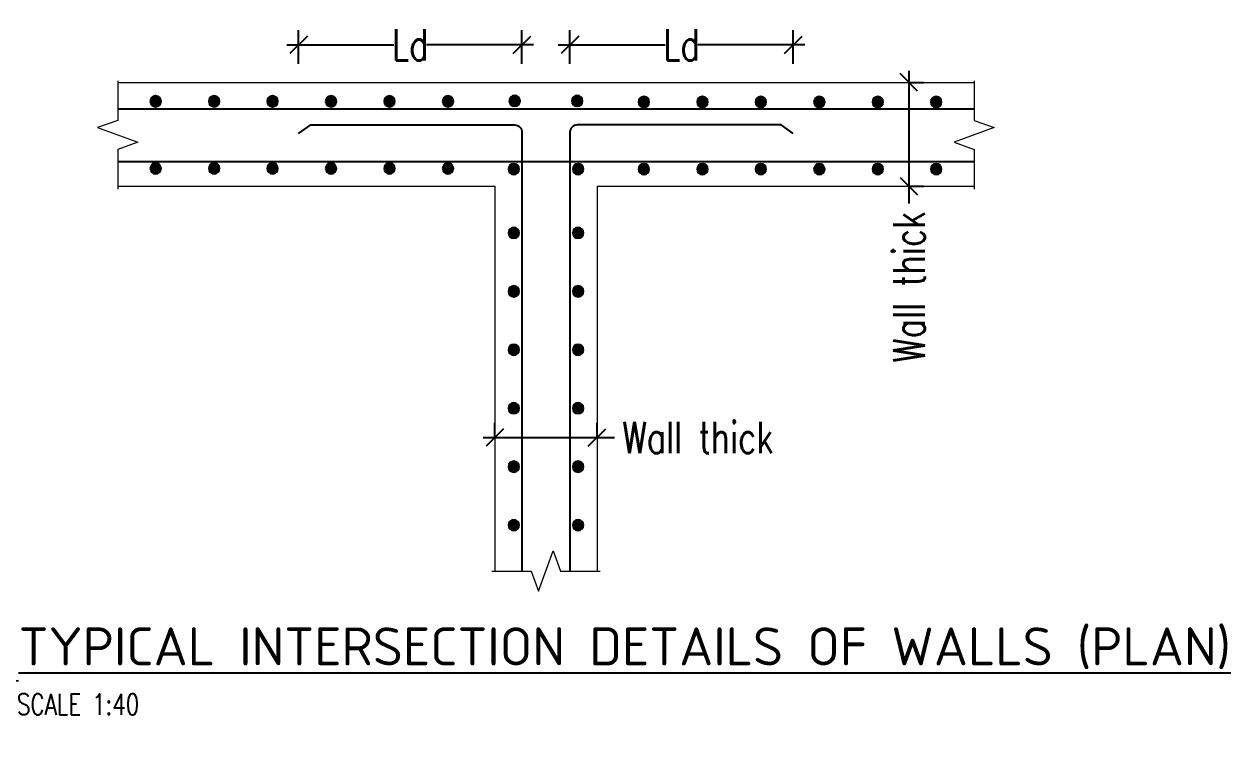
# Model space of a CAD drawing. Header units: millimetres. Extents: x -226110 to 125224, y -84 to 62581.
# Drawn here: x 80174 to 84302, y 2875 to 5320 of the extents above; entities that cross this region are included whole.
import ezdxf
from ezdxf.enums import TextEntityAlignment as Align

# ---------------------------------------------------------------- set-up
doc = ezdxf.new("R2010")
doc.units = ezdxf.units.MM
for name, color, linetype, lineweight in [('Geo-Dim  Sec & Plan', 250, 'Continuous', 25), ('Geo-Sec Sml', 7, 'Continuous', 25), ('Geo-Section Line', 84, 'Continuous', 18), ('Geo-TEXT', 7, 'Continuous', 30)]:
    doc.layers.add(name, color=color, linetype=linetype, lineweight=lineweight)
doc.layers.add('GEO-TITTLE HEAD', color=206, linetype='Continuous')
doc.styles.add('Geo T Arial', font='arial.ttf', dxfattribs={"width": 0.75})
doc.styles.add('Geo Txt Narr', font='simplex8.shx')
doc.styles.add('ISCOPEUR', font='isocpeur.ttf')
doc.styles.add('simplex', font='simplex.shx', dxfattribs={"width": 0.75})
doc.styles.get("Standard").update_dxf_attribs({"font": 'arial.ttf'})
doc.dimstyles.new('Geo1-40 Dim 100', dxfattribs={"dimtxt": 108, "dimasz": 60, "dimexe": 50, "dimexo": 0.2, "dimgap": 0.1, "dimtad": 0, "dimdec": 0, "dimdsep": 46, "dimtxsty": 'simplex', "dimblk": 'OBLIQUE', "dimcen": 4.5, "dimdle": 40, "dimclrd": 252, "dimclre": 252, "dimclrt": 34, "dimadec": 0, "dimazin": 0, "dimtfac": 1, "dimtdec": 0, "dimtmove": 0, "dimatfit": 3, "dimldrblk": 'OBLIQUE', "dimfxl": 1, "dimlwd": -1, "dimlwe": -1, "dimarcsym": 0})

# ---------------------------------------------------------------- blocks, each defined once
blk = doc.blocks.new('A$C83f1b525')
h = blk.add_hatch(color=21)
h.dxf.hatch_style = 1
edge = h.paths.add_edge_path()
edge.add_arc((0, 0), 18.4, 0, 360)
at = {"color": 21}
blk.add_circle((0, 0), 18.4, dxfattribs=at)
blk = doc.blocks.new('_Oblique')
at = {"color": 0, "linetype": 'ByBlock', "lineweight": -2}
blk.add_line((-0.5, -0.5), (0.5, 0.5), dxfattribs=at)
blk = doc.blocks.new('*D945')
at = {"layer": 'Geo-Dim  Sec & Plan', "color": 252, "transparency": 16777216}
for p, q in [((82040.8, 5184), (82040.8, 5299.5)), ((82804.9, 5184), (82804.9, 5299.5))]:
    blk.add_line(p, q, dxfattribs=at)
at = {"layer": 'Geo-Dim  Sec & Plan', "color": 252, "linetype": 'Continuous', "transparency": 16777216}
for p, q in [((82000.8, 5249.5), (82366.8, 5249.5)), ((82844.9, 5249.5), (82478.8, 5249.5))]:
    blk.add_line(p, q, dxfattribs=at)
at = {"layer": 'Geo-Dim  Sec & Plan', "color": 252, "transparency": 16777216, "xscale": 60, "yscale": 60, "zscale": 60, "rotation": 180}
blk.add_blockref('_Oblique', (82040.8, 5249.5), dxfattribs=at)
at = {"layer": 'Geo-Dim  Sec & Plan', "color": 252, "transparency": 16777216, "xscale": 60, "yscale": 60, "zscale": 60}
blk.add_blockref('_Oblique', (82804.9, 5249.5), dxfattribs=at)
at = {"layer": 'Geo-Dim  Sec & Plan', "color": 34, "transparency": 16777216, "insert": (82422.8, 5249.5), "char_height": 108, "attachment_point": 5, "style": 'simplex'}
blk.add_mtext('Ld', dxfattribs=at)
blk = doc.blocks.new('*D946')
at = {"layer": 'Geo-Dim  Sec & Plan', "color": 252, "transparency": 16777216}
for p, q in [((81783.8, 3906.1), (81783.8, 3955.9)), ((82133.8, 3906.1), (82133.8, 3955.9))]:
    blk.add_line(p, q, dxfattribs=at)
at = {"layer": 'Geo-Dim  Sec & Plan', "color": 252, "linetype": 'Continuous', "transparency": 16777216}
for p, q in [((81743.8, 3905.9), (82133.8, 3905.9)), ((82133.8, 3905.9), (82193.8, 3905.9))]:
    blk.add_line(p, q, dxfattribs=at)
at = {"layer": 'Geo-Dim  Sec & Plan', "color": 252, "transparency": 16777216, "xscale": 60, "yscale": 60, "zscale": 60, "rotation": 180}
blk.add_blockref('_Oblique', (81783.8, 3905.9), dxfattribs=at)
at = {"layer": 'Geo-Dim  Sec & Plan', "color": 252, "transparency": 16777216, "xscale": 60, "yscale": 60, "zscale": 60}
blk.add_blockref('_Oblique', (82133.8, 3905.9), dxfattribs=at)
at = {"layer": 'Geo-Dim  Sec & Plan', "color": 34, "transparency": 16777216, "insert": (82479.3, 3905.9), "char_height": 108, "attachment_point": 5, "style": 'simplex'}
blk.add_mtext('Wall thick', dxfattribs=at)
blk = doc.blocks.new('*D947')
at = {"layer": 'Geo-Dim  Sec & Plan', "color": 252, "linetype": 'Continuous', "transparency": 16777216}
for p, q in [((83200.4, 5161.1), (83200.4, 4766.1)), ((83200.4, 4766.1), (83200.4, 4706.1))]:
    blk.add_line(p, q, dxfattribs=at)
at = {"layer": 'Geo-Dim  Sec & Plan', "color": 252, "transparency": 16777216}
for p, q in [((83200.6, 5121.1), (83250.4, 5121.1)), ((83200.6, 4766.1), (83250.4, 4766.1))]:
    blk.add_line(p, q, dxfattribs=at)
at = {"layer": 'Geo-Dim  Sec & Plan', "color": 252, "transparency": 16777216, "xscale": 60, "yscale": 60, "zscale": 60}
for p, rotation in [((83200.4, 5121.1), 90), ((83200.4, 4766.1), 270)]:
    blk.add_blockref('_Oblique', p, dxfattribs=dict(at, rotation=rotation))
at = {"layer": 'Geo-Dim  Sec & Plan', "color": 34, "transparency": 16777216, "insert": (83200.4, 4420.6), "char_height": 108, "attachment_point": 5, "rotation": 90, "style": 'simplex'}
blk.add_mtext('Wall thick', dxfattribs=at)
blk = doc.blocks.new('*D948')
at = {"layer": 'Geo-Dim  Sec & Plan', "color": 252, "transparency": 16777216}
for p, q in [((81112.8, 5184), (81112.8, 5299.5)), ((81876.8, 5184), (81876.8, 5299.5))]:
    blk.add_line(p, q, dxfattribs=at)
at = {"layer": 'Geo-Dim  Sec & Plan', "color": 252, "linetype": 'Continuous', "transparency": 16777216}
for p, q in [((81072.8, 5249.5), (81438.8, 5249.5)), ((81916.8, 5249.5), (81550.8, 5249.5))]:
    blk.add_line(p, q, dxfattribs=at)
at = {"layer": 'Geo-Dim  Sec & Plan', "color": 252, "transparency": 16777216, "xscale": 60, "yscale": 60, "zscale": 60, "rotation": 180}
blk.add_blockref('_Oblique', (81112.8, 5249.5), dxfattribs=at)
at = {"layer": 'Geo-Dim  Sec & Plan', "color": 252, "transparency": 16777216, "xscale": 60, "yscale": 60, "zscale": 60}
blk.add_blockref('_Oblique', (81876.8, 5249.5), dxfattribs=at)
at = {"layer": 'Geo-Dim  Sec & Plan', "color": 34, "transparency": 16777216, "insert": (81494.8, 5249.5), "char_height": 108, "attachment_point": 5, "style": 'simplex'}
blk.add_mtext('Ld', dxfattribs=at)
blk = doc.blocks.new('GEO TITLE HEAD NAME')
at = {"layer": 'GEO-TITTLE HEAD'}
blk.add_line((-11.2, -0.15), (-0.11, -0.09), dxfattribs=at)
blk.add_circle((-6.27, -0.15), 4.93, dxfattribs=at)
at = {"layer": 'Geo-Sec Sml', "lineweight": 18, "ltscale": 0.1, "style": 'Geo T Arial'}
blk.add_attdef('WALL_SECTION', text='', height=3, dxfattribs=at).set_placement((-6.38, 3.46), align=Align.MIDDLE)
at = {"layer": 'Geo-Sec Sml', "color": 84, "style": 'Geo Txt Narr'}
blk.add_attdef('DRAWING-REF', text='', height=2.5, dxfattribs=at).set_placement((-6.38, -2.37), align=Align.MIDDLE)
at = {"layer": 'Geo-TEXT', "style": 'Geo T Arial'}
blk.add_attdef('%%ULAYOUT', (-0.1, 1.21), '', height=4, dxfattribs=at)
at = {"layer": 'Geo-TEXT'}
blk.add_attdef('SCALE', (-0.24, -3.03), '', height=2, dxfattribs=at)

msp = doc.modelspace()

# ---------------------------------------------------------------- linework, layer by layer
at = {"color": 21, "elevation": 0}
for points in [[(80493.9, 5030), (83423.8, 5030)], [(80493.9, 4849.8), (83423.8, 4849.8)]]:
    msp.add_lwpolyline(points, dxfattribs=at)
for points in [[(81112.8, 4946.7), (81154.6, 4975.6), (81851.8, 4975.6, -0.414214), (81876.8, 4950.6), (81876.8, 3449.1)], [(82804.9, 4946.7), (82763.1, 4975.6), (82065.8, 4975.6, 0.414214), (82040.8, 4950.6), (82040.8, 3449.1)]]:
    msp.add_lwpolyline(points, format="xyb", dxfattribs=at)
at = {"layer": 'Geo-Section Line'}
for p, q in [((80493.9, 5121.1, 0), (83423.8, 5121.1, 0)), ((80493.9, 4766.1, 0), (81783.8, 4766.1, 0)), ((81783.8, 4766.1, 0), (81783.8, 3449.1, 0)), ((82133.8, 4766.1, 0), (82133.8, 3449.1, 0)), ((82133.8, 4766.1, 0), (83423.8, 4766.1, 0))]:
    msp.add_line(p, q, dxfattribs=at)
at = {"layer": 'Geo-Section Line', "elevation": 0}
for points in [[(80493.9, 5126.1), (80493.9, 4991.1), (80425.2, 4966.1), (80562.6, 4916.1), (80493.9, 4891.1), (80493.9, 4756.1)], [(83423.8, 5126.1), (83423.8, 4991.1), (83492.4, 4966.1), (83355.1, 4916.1), (83423.8, 4891.1), (83423.8, 4756.1)], [(81773.8, 3449.1), (81908.8, 3449.1), (81933.8, 3380.4), (81983.8, 3517.8), (82008.8, 3449.1), (82143.8, 3449.1)]]:
    msp.add_lwpolyline(points, dxfattribs=at)

# ---------------------------------------------------------------- block references
at = {"xscale": -1}
for p in [(80623.7, 5056.1, 0), (80823.7, 5056.1, 0), (81023.7, 5056.1, 0), (81223.7, 5056.1, 0), (81423.7, 5056.1, 0), (81623.7, 5056.1, 0), (82294, 5053.8, 0), (82494, 5053.8, 0), (82694, 5053.8, 0), (82894, 5053.8, 0), (83094, 5053.8, 0), (83294, 5053.8, 0), (80623.7, 4826.5, 0), (80823.7, 4826.5, 0), (81023.7, 4826.5, 0), (81223.7, 4826.5, 0), (81423.7, 4826.5, 0), (81623.7, 4826.5, 0), (82294, 4824.2, 0), (82494, 4824.2, 0), (82694, 4824.2, 0), (82894, 4824.2, 0), (83094, 4824.2, 0), (83294, 4824.2, 0)]:
    msp.add_blockref('A$C83f1b525', p, dxfattribs=at)
at = {"xscale": -1, "rotation": 180}
for p in [(81851.8, 5057.6, 0), (82065.8, 5057.6, 0), (81848.8, 4824.2, 0), (82068.8, 4824.2, 0), (81848.8, 4606, 0), (82068.8, 4606, 0), (81848.8, 4406, 0), (82068.8, 4406, 0), (81848.8, 4206, 0), (82068.8, 4206, 0), (81848.8, 4006, 0), (82068.8, 4006, 0), (81848.8, 3806, 0), (82068.8, 3806, 0), (81848.8, 3606, 0), (82068.8, 3606, 0)]:
    msp.add_blockref('A$C83f1b525', p, dxfattribs=at)
at = {"layer": 'GEO-TITTLE HEAD'}
ref = msp.add_blockref('GEO TITLE HEAD NAME', (80158.6, 3077.7, 0), dxfattribs=dict(at, xscale=40, yscale=40, zscale=40))
ref.add_attrib('%%ULAYOUT', '%%uTYPICAL INTERSECTION DETAILS OF WALLS (PLAN)', (80154.8, 3126.2, 0), dxfattribs={"color": 7, "ltscale": 0.5, "height": 130, "style": 'ISCOPEUR'})
ref.add_attrib('SCALE', 'SCALE 1:40', (80149.1, 2956.7, 0), dxfattribs={"color": 7, "ltscale": 0.5, "height": 72, "style": 'simplex', "width": 0.75})
ref.add_attrib('DRAWING-REF', 'SD10', dxfattribs={"color": 1, "ltscale": 0.5, "height": 72, "style": 'simplex', "width": 0.75}).set_placement((79925.6, 2989.6, 0), align=Align.MIDDLE)
ref.add_attrib('WALL_SECTION', '07', (79875, 3112.2, 0), dxfattribs={"color": 1, "lineweight": 18, "ltscale": 0.1, "height": 80, "style": 'simplex', "width": 0.75})

# ---------------------------------------------------------------- dimensions: what is measured, and where the dimension line sits
at = {"layer": 'Geo-Dim  Sec & Plan'}
for base, p1, p2, angle, text, picture, middle in [((81112.8, 5249.5, 0), (81876.8, 5183.8, 0), (81112.8, 5183.8, 0), 180, 'Ld', '*D948', (81494.8, 5249.5, 0)), ((83200.4, 4766.1, 0), (83200.4, 5121.1, 0), (83200.4, 4766.1, 0), 270, 'Wall thick', '*D947', (83200.4, 4420.6, 0))]:
    dim = msp.add_linear_dim(base=base, p1=p1, p2=p2, angle=angle, text=text, dimstyle='Geo1-40 Dim 100', dxfattribs=at)
    dim.commit()
    dim.dimension.update_dxf_attribs({"geometry": picture, "text_midpoint": middle})
for base, p1, p2, text, picture, middle in [((82804.9, 5249.5, 0), (82040.8, 5183.8, 0), (82804.9, 5183.8, 0), 'Ld', '*D945', (82422.8, 5249.5, 0)), ((82133.8, 3905.9, 0), (81783.8, 3905.9, 0), (82133.8, 3905.9, 0), 'Wall thick', '*D946', (82479.3, 3905.9, 0))]:
    dim = msp.add_linear_dim(base=base, p1=p1, p2=p2, text=text, dimstyle='Geo1-40 Dim 100', dxfattribs=at)
    dim.commit()
    dim.dimension.update_dxf_attribs({"geometry": picture, "text_midpoint": middle})

doc.saveas('drawing.dxf')
